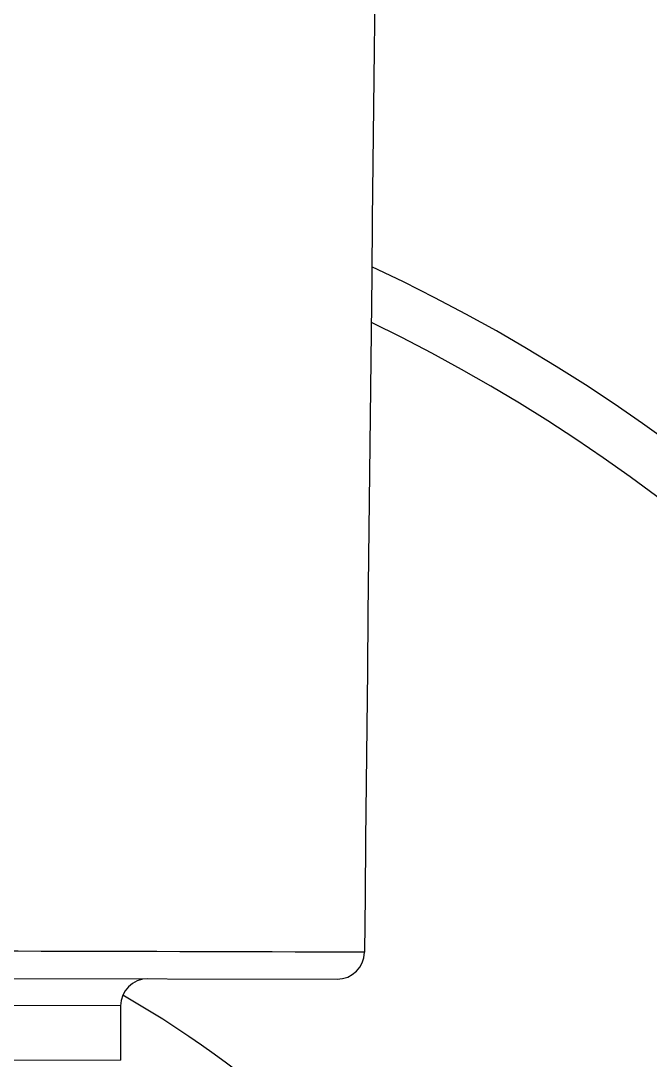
# Model space of a CAD drawing. Header units: centimetres. Extents: x -1797 to 2001, y -8788 to 1856.
# Drawn here: x -802.855 to -801.698, y -676.755 to -674.842 of the extents above; entities that cross this region are included whole.
import ezdxf

# ---------------------------------------------------------------- set-up
doc = ezdxf.new("R2010")
doc.units = ezdxf.units.CM
doc.header["$LTSCALE"] = 100
doc.header["$MEASUREMENT"] = 0
doc.layers.add('ID_Furniture-Fixed_01', color=141, linetype='Continuous')

msp = doc.modelspace()

# ---------------------------------------------------------------- linework, layer by layer
at = {"layer": 'ID_Furniture-Fixed_01'}
for p, q in [((-804.8898, -676.6004, 0.0001), (-802.2732, -676.6059, 0.0001)), ((-802.6715, -676.6551, 0.0001), (-804.4915, -676.6512, 0.0001)), ((-802.6715, -676.6551, 0.0001), (-802.6717, -676.7551, 0.0001)), ((-804.4917, -676.7512, 0.0001), (-802.6717, -676.7551, 0.0001))]:
    msp.add_line(p, q, dxfattribs=at)
for centre, radius, start, end in [((662.118, -691.6361, 0.0001), 1464.4187, 179.1502139, 179.409992), ((-803.5849, -678.2395, 0.0001), 3.25, 283.2218, 64.9656), ((-803.5849, -678.2395, 0.0001), 3.157, 283.6224, 64.1825), ((-806.9283, -2267.5587, 0.0001), 1591.0093, 89.8305534, 89.9283856), ((-802.2731, -676.5559, 0.0001), 0.05, 269.8783, 359.4914), ((-802.2674, -674.9719, 0.0001), 1.5851, 271.6032, 271.6153), ((-802.6215, -676.6552, 0.0001), 0.05, 89.8794, 179.8794), ((-803.5849, -678.2395, 0.0001), 1.848, 308.3514, 60.2343)]:
    msp.add_arc(centre, radius, start, end, dxfattribs=at)

doc.saveas('drawing.dxf')
